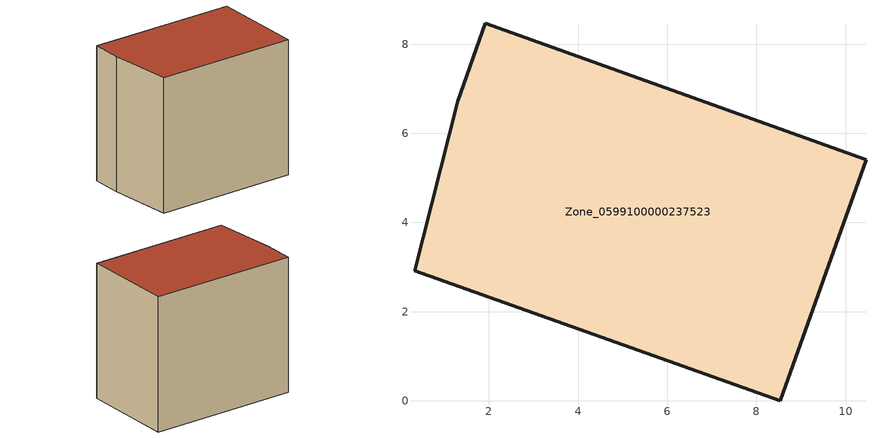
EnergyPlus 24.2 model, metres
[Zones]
Zone_0599100000237523
 floor ground (C_G): 0.33,2.91 1.3,6.72 1.92,8.47 10.46,5.41 8.54,0 z0.6
 wall outside (C_F): 10.46,5.41 1.92,8.47 1.3,6.72 0.33,2.91 8.54,0 10.46,5.41 z0.6:8.89
 roof outside (C_R): 1.3,6.72 0.33,2.91 8.54,0 10.46,5.41 1.92,8.47 z8.89
[BUILDING]
Pand.0599100000237523: North Axis=0; Terrain=City; Loads Convergence Tolerance Value=0.04; Temperature Convergence Tolerance Value=0.4; Solar Distribution=FullExterior; Maximum Number of Warmup Days=25; Minimum Number of Warmup Days=1
[Site:Location]
Rotterdam.The.Hague.AP_ZH_NLD Design_Conditions: Latitude=51.96; Longitude=4.45; Time Zone=1; Elevation=-4.5
[SITE:GROUNDTEMPERATURE:BUILDINGSURFACE]
18, 18, 18, 18, 18, 18, 18, 18, 18, 18, 18, 18
[MATERIAL] Thermal Absorptance=0.9; Solar Absorptance=0.7; Visible Absorptance=0.7
Name | Roughness | Thickness | Conductivity | Density | Specific Heat
G.TI.1965-1974 | MediumSmooth | 0.15 | 0.882353 | 540 | 1210
F.TI.1965-1974 | Rough | 0.3 | 0.697674 | 1920 | 840
R.TI.1965-1974 | MediumRough | 0.2 | 0.232558 | 1500 | 1000
[CONSTRUCTION]
C_G: G.TI.1965-1974
C_F: F.TI.1965-1974
C_R: R.TI.1965-1974
[ZONE]
Zone_0599100000237523: Type=1; Multiplier=1; Ceiling Height=Autocalculate; Volume=Autocalculate; Floor Area=autocalculate; Part of Total Floor Area=Yes
[ZONEINFILTRATION:DESIGNFLOWRATE]
Infil_Zone_0599100000237523: Zone or ZoneList or Space or SpaceList=Zone_0599100000237523; Schedule=AlwaysOn; Design Flow Rate Calculation Method=Flow/Area; Flow Rate per Floor Area=0.003; Constant Term Coefficient=1; Temperature Term Coefficient=0; Velocity Term Coefficient=0; Velocity Squared Term Coefficient=0
[HVACTEMPLATE:ZONE:IDEALLOADSAIRSYSTEM]
Zone_0599100000237523: Maximum Heating Supply Air Temperature=50; Minimum Cooling Supply Air Temperature=13; Maximum Heating Supply Air Humidity Ratio=0.0156; Minimum Cooling Supply Air Humidity Ratio=0.0077; Heating Limit=NoLimit; Cooling Limit=NoLimit; Dehumidification Control Type=ConstantSensibleHeatRatio; Cooling Sensible Heat Ratio=0.7; Dehumidification Setpoint=60; Humidification Control Type=None; Humidification Setpoint=30; Outdoor Air Method=None; Outdoor Air Flow Rate per Person=0.00944; Outdoor Air Flow Rate per Zone Floor Area=0; Outdoor Air Flow Rate per Zone=0; Demand Controlled Ventilation Type=None; Outdoor Air Economizer Type=NoEconomizer; Heat Recovery Type=None; Sensible Heat Recovery Effectiveness=0.7; Latent Heat Recovery Effectiveness=0.65
[ZONECONTROL:THERMOSTAT]
ThermostatControl_Zone_0599100000237523: Zone or ZoneList=Zone_0599100000237523; Control Type Schedule=DualSetpointControlType; Control 1=Thermostat_Zone_0599100000237523; Temperature Difference Between Cutout And Setpoint=0
[THERMOSTATSETPOINT:DUALSETPOINT]
Thermostat_Zone_0599100000237523: Heating Setpoint Temperature Schedule=HeatingSetpoint_Zone_0599100000237523; Cooling Setpoint Temperature Schedule=CoolingSetpoint_Zone_0599100000237523
[SCHEDULE:COMPACT]
HeatingSetpoint_Zone_0599100000237523: Through: 12/31, For: AllDays, Until: 24:00, 21
CoolingSetpoint_Zone_0599100000237523: Through: 12/31, For: AllDays, Until: 24:00, 24
DualSetpointControlType: Through: 12/31, For: AllDays, Until: 24:00, 4
AlwaysOn: Through: 12/31, For: AllDays, Until: 24:00, 1
